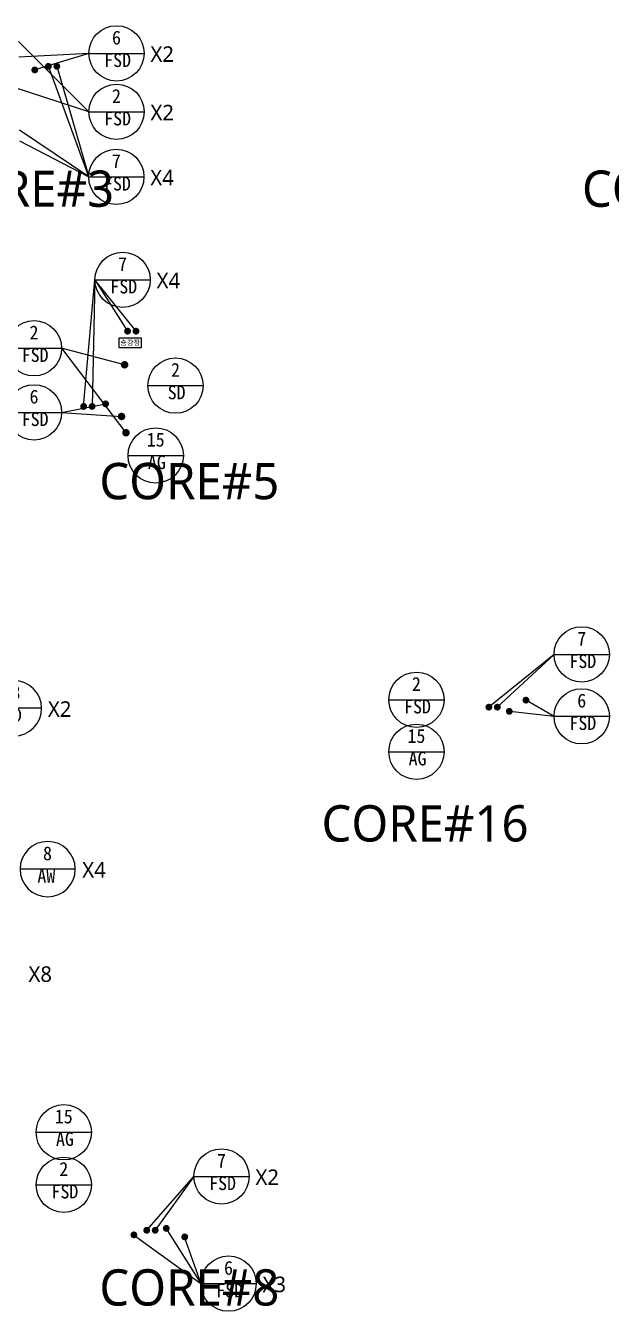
# Model space of a CAD drawing. Header units: millimetres. Extents: x 3479419 to 5579419, y 522746 to 3162891.
# Drawn here: x 4916822 to 4973304, y 2627779 to 2751758 of the extents above; entities that cross this region are included whole.
import ezdxf
from ezdxf.enums import TextEntityAlignment as Align

# ---------------------------------------------------------------- set-up
doc = ezdxf.new("R2010")
doc.units = ezdxf.units.MM
doc.layers.get('Defpoints').update_dxf_attribs({"color": 140})
for name, color, linetype, lineweight in [('A-MKXX-SYMB', 7, 'Continuous', 25), ('A-XXXX-SYMB', 7, 'Continuous', 25), ('A-XXXX-TXT2', 3, 'Continuous', 25)]:
    doc.layers.add(name, color=color, linetype=linetype, lineweight=lineweight)
doc.layers.add('AA-SYMB', color=1, linetype='Continuous')
doc.styles.add('XR-평면도$0$맑은 고딕', font='malgun.ttf')
doc.styles.add('돋움', font='')
doc.styles.add('돋음', font='')
doc.styles.add('맑은고딕', font='malgun.ttf')
doc.styles.get('돋움').set_extended_font_data('DotumChe')
doc.styles.get('돋음').set_extended_font_data('Dotum')

# ---------------------------------------------------------------- blocks, each defined once
blk = doc.blocks.new('WINSYMBOL-flat-1')
at = {"layer": 'AA-SYMB', "color": 3}
blk.add_line((-1440, 0), (1440, 0), dxfattribs=at)
blk.add_circle((0, 0), 1440, dxfattribs=at)
at = {"layer": 'AA-SYMB', "style": '돋음'}
blk.add_attdef('0', text='', height=720, dxfattribs=at).set_placement((0, 246), align=Align.CENTER)
at = {"layer": 'AA-SYMB', "style": '돋음', "width": 0.95}
blk.add_attdef('FSD', text='', height=720, dxfattribs=at).set_placement((59, -927), align=Align.CENTER)
blk = doc.blocks.new('A$C425F3A2A')
at = {"layer": 'Defpoints', "style": '맑은고딕'}
for s, p in [('CORE#3', (185932, 144972)), ('CORE#2', (248418, 144972)), ('CORE#5', (201868, 116772)), ('CORE#16', (225905, 83762)), ('CORE#8', (201868, 39007))]:
    blk.add_text(s, height=3500, dxfattribs=at).set_placement(p, align=Align.BOTTOM_RIGHT)
blk = doc.blocks.new('글_승강장')
at = {"layer": 'A-XXXX-TXT2', "color": 0, "ltscale": 100}
blk.add_lwpolyline([(-1100, 450), (-1100, -450), (1100, -450), (1100, 450)], close=True, dxfattribs=at)
at = {"layer": 'A-XXXX-TXT2', "ltscale": 100, "style": 'XR-평면도$0$맑은 고딕'}
blk.add_text('승강장', height=500, dxfattribs=at).set_placement((0, 0), align=Align.MIDDLE_CENTER)
blk = doc.blocks.new('fsd7_9F')
at = {"layer": 'A-MKXX-SYMB'}
h = blk.add_hatch(color=256, dxfattribs=at)
edge = h.paths.add_edge_path()
edge.add_arc((179593, 159571), 333, 0, 360)
h = blk.add_hatch(color=256, dxfattribs=at)
edge = h.paths.add_edge_path()
edge.add_arc((180408, 159571), 333, 0, 360)
h = blk.add_hatch(color=256, dxfattribs=at)
edge = h.paths.add_edge_path()
edge.add_arc((187228, 134031), 333, 0, 360)
h = blk.add_hatch(color=256, dxfattribs=at)
edge = h.paths.add_edge_path()
edge.add_arc((188043, 134031), 333, 0, 360)
h = blk.add_hatch(color=256, dxfattribs=at)
edge = h.paths.add_edge_path()
edge.add_arc((182993, 126771), 333, 0, 360)
h = blk.add_hatch(color=256, dxfattribs=at)
edge = h.paths.add_edge_path()
edge.add_arc((183808, 126771), 333, 0, 360)
h = blk.add_hatch(color=256, dxfattribs=at)
edge = h.paths.add_edge_path()
edge.add_arc((222078, 97771), 333, 0, 360, ccw=False)
h = blk.add_hatch(color=256, dxfattribs=at)
edge = h.paths.add_edge_path()
edge.add_arc((222893, 97771), 333, 0, 360, ccw=False)
h = blk.add_hatch(color=256, dxfattribs=at)
edge = h.paths.add_edge_path()
edge.add_arc((189078, 47321), 333, 180, 540, ccw=False)
h = blk.add_hatch(color=256, dxfattribs=at)
edge = h.paths.add_edge_path()
edge.add_arc((189893, 47321), 333, 180, 540, ccw=False)
at = {"layer": 'A-XXXX-SYMB'}
for points in [[(180408, 159571), (183477, 148909), (179593, 159571)], [(176793, 152371), (183477, 148909), (176793, 153421)], [(182993, 126771), (184086, 138980), (183808, 126771)], [(188043, 134031), (184086, 138980), (187228, 134031)], [(222893, 97771), (228367, 102859), (222078, 97771)], [(189078, 47321), (193619, 52513), (189893, 47321)]]:
    blk.add_lwpolyline(points, dxfattribs=at)
ref = blk.add_blockref('WINSYMBOL-flat-1', (186143, 148909), dxfattribs=dict(xscale=1.851851851790402, yscale=1.851851851790402, zscale=1.851851851790402))
ref.add_attrib('0', '7', dxfattribs={"layer": 'AA-SYMB', "color": 3, "height": 1333, "style": '돋움'}).set_placement((186143, 149365), align=Align.BOTTOM_CENTER)
ref.add_attrib('FSD', 'FSD', dxfattribs={"layer": 'AA-SYMB', "color": 3, "height": 1333.3, "style": '돋움'}).set_placement((186252, 147193), align=Align.BOTTOM_CENTER)
ref = blk.add_blockref('WINSYMBOL-flat-1', (186753, 138980), dxfattribs=dict(xscale=1.851851851790402, yscale=1.851851851790402, zscale=1.851851851790402))
ref.add_attrib('0', '7', dxfattribs={"layer": 'AA-SYMB', "color": 3, "height": 1333, "style": '돋움'}).set_placement((186753, 139435), align=Align.BOTTOM_CENTER)
ref.add_attrib('FSD', 'FSD', dxfattribs={"layer": 'AA-SYMB', "color": 3, "height": 1333.3, "style": '돋움'}).set_placement((186861, 137263), align=Align.BOTTOM_CENTER)
ref = blk.add_blockref('WINSYMBOL-flat-1', (231034, 102859), dxfattribs=dict(xscale=1.851851851790402, yscale=1.851851851790402, zscale=1.851851851790402))
ref.add_attrib('0', '7', dxfattribs={"layer": 'AA-SYMB', "color": 3, "height": 1333, "style": '돋움'}).set_placement((231034, 103315), align=Align.BOTTOM_CENTER)
ref.add_attrib('FSD', 'FSD', dxfattribs={"layer": 'AA-SYMB', "color": 3, "height": 1333.3, "style": '돋움'}).set_placement((231142, 101142), align=Align.BOTTOM_CENTER)
ref = blk.add_blockref('WINSYMBOL-flat-1', (196286, 52513), dxfattribs=dict(xscale=1.851851851790402, yscale=1.851851851790402, zscale=1.851851851790402))
ref.add_attrib('0', '7', dxfattribs={"layer": 'AA-SYMB', "color": 3, "height": 1333, "style": '돋움'}).set_placement((196286, 52969), align=Align.BOTTOM_CENTER)
ref.add_attrib('FSD', 'FSD', dxfattribs={"layer": 'AA-SYMB', "color": 3, "height": 1333.3, "style": '돋움'}).set_placement((196394, 50796), align=Align.BOTTOM_CENTER)
at = {"layer": 'A-XXXX-TXT2', "style": '맑은고딕'}
for s, p in [('X4', (190554, 148087)), ('X4', (191164, 138157)), ('X2', (200697, 51690))]:
    blk.add_text(s, height=1500, dxfattribs=at).set_placement(p, align=Align.CENTER)

msp = doc.modelspace()

# ---------------------------------------------------------------- hatches: boundary and pattern name
at = {"layer": 'A-MKXX-SYMB'}
h = msp.add_hatch(color=256, dxfattribs=at)
edge = h.paths.add_edge_path()
edge.add_arc((4917694.3, 2747493.7), 333.3, 0, 360)
h = msp.add_hatch(color=256, dxfattribs=at)
edge = h.paths.add_edge_path()
edge.add_arc((4926361.8, 2719057), 365.4, 0, 360)
h = msp.add_hatch(color=256, dxfattribs=at)
edge = h.paths.add_edge_path()
edge.add_arc((4924529.3, 2715288.8), 333.3, 0, 360)
h = msp.add_hatch(color=256, dxfattribs=at)
edge = h.paths.add_edge_path()
edge.add_arc((4926064.3, 2714073.8), 365.4, 0, 360)
h = msp.add_hatch(color=256, dxfattribs=at)
edge = h.paths.add_edge_path()
edge.add_arc((4926493.3, 2712504.5), 365.4, 0, 360)
h = msp.add_hatch(color=256, dxfattribs=at)
edge = h.paths.add_edge_path()
edge.add_arc((4965070.5, 2686717.4), 333.3, 180, 540)
h = msp.add_hatch(color=256, dxfattribs=at)
edge = h.paths.add_edge_path()
edge.add_arc((4963462.7, 2685637.9), 333.3, 180, 540)
h = msp.add_hatch(color=256, dxfattribs=at)
edge = h.paths.add_edge_path()
edge.add_arc((4930378, 2635779), 333.3, 0, 360, ccw=False)
h = msp.add_hatch(color=256, dxfattribs=at)
edge = h.paths.add_edge_path()
edge.add_arc((4927257.6, 2635149), 333.3, 0, 360, ccw=False)
h = msp.add_hatch(color=256, dxfattribs=at)
edge = h.paths.add_edge_path()
edge.add_arc((4932162.5, 2634949), 333.3, 0, 360, ccw=False)

# ---------------------------------------------------------------- linework, layer by layer
at = {"layer": 'A-XXXX-SYMB'}
for points in [[(4916129.3, 2750243.7), (4922911.8, 2743453.7), (4915694.3, 2745793.7)], [(4922911.8, 2749091), (4916159.3, 2748708.7)], [(4922911.8, 2749091), (4917694.3, 2747493.7)], [(4926361.8, 2719057), (4920290.5, 2720648.5), (4926493.3, 2712504.5)], [(4920290.5, 2714466.4), (4924529.3, 2715288.8)], [(4920290.5, 2714466.4), (4926064.3, 2714073.8)], [(4965118.7, 2686727.1), (4967785.8, 2685155.5)], [(4963510.9, 2685647.6), (4967785.8, 2685155.5)], [(4930329.7, 2635788.8), (4933719.9, 2630445.6)], [(4927209.3, 2635158.7), (4933719.9, 2630445.6)], [(4932114.3, 2634958.7), (4933719.9, 2630445.6)]]:
    msp.add_lwpolyline(points, dxfattribs=at)

# ---------------------------------------------------------------- block references
for name, p in [('fsd7_9F', (4739418.8, 2588270.6)), ('글_승강장', (4926900.6, 2721185.6))]:
    msp.add_blockref(name, p)
ref = msp.add_blockref('WINSYMBOL-flat-1', (4925578.5, 2749091), dxfattribs=dict(xscale=1.851851851790402, yscale=1.851851851790402, zscale=1.851851851790402))
ref.add_attrib('0', '6', dxfattribs={"layer": 'AA-SYMB', "color": 3, "height": 1333.3, "style": '돋움'}).set_placement((4925578.5, 2749546.6), align=Align.BOTTOM_CENTER)
ref.add_attrib('FSD', 'FSD', dxfattribs={"layer": 'AA-SYMB', "color": 3, "height": 1333.33, "style": '돋움'}).set_placement((4925686.9, 2747374.2), align=Align.BOTTOM_CENTER)
ref = msp.add_blockref('WINSYMBOL-flat-1', (4925578.5, 2743453.7), dxfattribs=dict(xscale=1.851851851790402, yscale=1.851851851790402, zscale=1.851851851790402))
ref.add_attrib('0', '2', dxfattribs={"layer": 'AA-SYMB', "color": 3, "height": 1333.3, "style": '돋움'}).set_placement((4925578.5, 2743909.3), align=Align.BOTTOM_CENTER)
ref.add_attrib('FSD', 'FSD', dxfattribs={"layer": 'AA-SYMB', "color": 3, "height": 1333.33, "style": '돋움'}).set_placement((4925686.9, 2741736.9), align=Align.BOTTOM_CENTER)
ref = msp.add_blockref('WINSYMBOL-flat-1', (4917623.8, 2720648.5), dxfattribs=dict(xscale=1.851851851790402, yscale=1.851851851790402, zscale=1.851851851790402))
ref.add_attrib('0', '2', dxfattribs={"layer": 'AA-SYMB', "color": 3, "height": 1333.3, "style": '돋움'}).set_placement((4917623.8, 2721104.2), align=Align.BOTTOM_CENTER)
ref.add_attrib('FSD', 'FSD', dxfattribs={"layer": 'AA-SYMB', "color": 3, "height": 1333.33, "style": '돋움'}).set_placement((4917732.3, 2718931.8), align=Align.BOTTOM_CENTER)
ref = msp.add_blockref('WINSYMBOL-flat-1', (4931270, 2717049.6), dxfattribs=dict(xscale=1.851851851790402, yscale=1.851851851790402, zscale=1.851851851790402))
ref.add_attrib('0', '2', dxfattribs={"layer": 'AA-SYMB', "color": 3, "height": 1333.3, "style": '돋움'}).set_placement((4931270, 2717505.3), align=Align.BOTTOM_CENTER)
ref.add_attrib('FSD', 'SD', dxfattribs={"layer": 'AA-SYMB', "color": 3, "height": 1333.33, "style": '돋움'}).set_placement((4931378.5, 2715332.8), align=Align.BOTTOM_CENTER)
ref = msp.add_blockref('WINSYMBOL-flat-1', (4917623.8, 2714466.4), dxfattribs=dict(xscale=1.851851851790402, yscale=1.851851851790402, zscale=1.851851851790402))
ref.add_attrib('0', '6', dxfattribs={"layer": 'AA-SYMB', "color": 3, "height": 1333.3, "style": '돋움'}).set_placement((4917623.8, 2714922), align=Align.BOTTOM_CENTER)
ref.add_attrib('FSD', 'FSD', dxfattribs={"layer": 'AA-SYMB', "color": 3, "height": 1333.33, "style": '돋움'}).set_placement((4917732.3, 2712749.6), align=Align.BOTTOM_CENTER)
ref = msp.add_blockref('WINSYMBOL-flat-1', (4929361.8, 2710312.9), dxfattribs=dict(xscale=1.851851851790402, yscale=1.851851851790402, zscale=1.851851851790402))
ref.add_attrib('0', '15', dxfattribs={"layer": 'AA-SYMB', "color": 3, "height": 1333.33, "style": '돋움'}).set_placement((4929361.8, 2710768.6), align=Align.BOTTOM_CENTER)
ref.add_attrib('FSD', 'AG', dxfattribs={"layer": 'AA-SYMB', "color": 3, "height": 1333.33, "style": '돋움'}).set_placement((4929470.3, 2708596.2), align=Align.BOTTOM_CENTER)
ref = msp.add_blockref('WINSYMBOL-flat-1', (4954508.6, 2686752.1), dxfattribs=dict(xscale=1.851851851790402, yscale=1.851851851790402, zscale=1.851851851790402))
ref.add_attrib('0', '2', dxfattribs={"layer": 'AA-SYMB', "color": 3, "height": 1333.3, "style": '돋움'}).set_placement((4954508.6, 2687207.8), align=Align.BOTTOM_CENTER)
ref.add_attrib('FSD', 'FSD', dxfattribs={"layer": 'AA-SYMB', "color": 3, "height": 1333.33, "style": '돋움'}).set_placement((4954617.1, 2685035.4), align=Align.BOTTOM_CENTER)
ref = msp.add_blockref('WINSYMBOL-flat-1', (4915686.4, 2685928.7), dxfattribs=dict(xscale=-1.851851851790402, yscale=1.851851851790402, zscale=1.851851851790402))
ref.add_attrib('0', '3', dxfattribs={"layer": 'AA-SYMB', "color": 3, "height": 1333.3, "style": '돋움'}).set_placement((4915892.4, 2686384.3), align=Align.BOTTOM_CENTER)
ref.add_attrib('FSD', 'AD', dxfattribs={"layer": 'AA-SYMB', "color": 3, "height": 1333.33, "style": '돋움'}).set_placement((4915585.1, 2684211.9), align=Align.BOTTOM_CENTER)
ref = msp.add_blockref('WINSYMBOL-flat-1', (4970452.5, 2685155.5, 0), dxfattribs=dict(xscale=1.851851851790402, yscale=1.851851851790402, zscale=1.851851851790402))
ref.add_attrib('0', '6', dxfattribs={"layer": 'AA-SYMB', "color": 3, "height": 1333.3, "style": '돋움'}).set_placement((4970452.5, 2685611.1, 0), align=Align.BOTTOM_CENTER)
ref.add_attrib('FSD', 'FSD', dxfattribs={"layer": 'AA-SYMB', "color": 3, "height": 1333.33, "style": '돋움'}).set_placement((4970561, 2683438.7, 0), align=Align.BOTTOM_CENTER)
ref = msp.add_blockref('WINSYMBOL-flat-1', (4954508.6, 2681738.8), dxfattribs=dict(xscale=1.851851851790402, yscale=1.851851851790402, zscale=1.851851851790402))
ref.add_attrib('0', '15', dxfattribs={"layer": 'AA-SYMB', "color": 3, "height": 1333.33, "style": '돋움'}).set_placement((4954508.6, 2682194.4), align=Align.BOTTOM_CENTER)
ref.add_attrib('FSD', 'AG', dxfattribs={"layer": 'AA-SYMB', "color": 3, "height": 1333.33, "style": '돋움'}).set_placement((4954617.1, 2680022), align=Align.BOTTOM_CENTER)
ref = msp.add_blockref('WINSYMBOL-flat-1', (4918940.8, 2670418.8), dxfattribs=dict(xscale=-1.851851851790402, yscale=1.851851851790402, zscale=1.851851851790402))
ref.add_attrib('0', '8', dxfattribs={"layer": 'AA-SYMB', "color": 3, "height": 1333.3, "style": '돋움'}).set_placement((4918921.2, 2670874.4), align=Align.BOTTOM_CENTER)
ref.add_attrib('FSD', 'AW', dxfattribs={"layer": 'AA-SYMB', "color": 3, "height": 1333.33, "style": '돋움'}).set_placement((4918809.2, 2668702), align=Align.BOTTOM_CENTER)
ref = msp.add_blockref('WINSYMBOL-flat-1', (4920495.7, 2645045.6), dxfattribs=dict(xscale=1.851851851790402, yscale=1.851851851790402, zscale=1.851851851790402))
ref.add_attrib('0', '15', dxfattribs={"layer": 'AA-SYMB', "color": 3, "height": 1333.33, "style": '돋움'}).set_placement((4920495.7, 2645501.3), align=Align.BOTTOM_CENTER)
ref.add_attrib('FSD', 'AG', dxfattribs={"layer": 'AA-SYMB', "color": 3, "height": 1333.33, "style": '돋움'}).set_placement((4920604.2, 2643328.9), align=Align.BOTTOM_CENTER)
ref = msp.add_blockref('WINSYMBOL-flat-1', (4920495.7, 2639977.1), dxfattribs=dict(xscale=1.851851851790402, yscale=1.851851851790402, zscale=1.851851851790402))
ref.add_attrib('0', '2', dxfattribs={"layer": 'AA-SYMB', "color": 3, "height": 1333.3, "style": '돋움'}).set_placement((4920495.7, 2640432.8), align=Align.BOTTOM_CENTER)
ref.add_attrib('FSD', 'FSD', dxfattribs={"layer": 'AA-SYMB', "color": 3, "height": 1333.33, "style": '돋움'}).set_placement((4920604.2, 2638260.4), align=Align.BOTTOM_CENTER)
ref = msp.add_blockref('WINSYMBOL-flat-1', (4936386.6, 2630445.6), dxfattribs=dict(xscale=1.851851851790402, yscale=1.851851851790402, zscale=1.851851851790402))
ref.add_attrib('0', '6', dxfattribs={"layer": 'AA-SYMB', "color": 3, "height": 1333.3, "style": '돋움'}).set_placement((4936386.6, 2630901.2), align=Align.BOTTOM_CENTER)
ref.add_attrib('FSD', 'FSD', dxfattribs={"layer": 'AA-SYMB', "color": 3, "height": 1333.33, "style": '돋움'}).set_placement((4936495, 2628728.8), align=Align.BOTTOM_CENTER)
msp.add_blockref('A$C425F3A2A', (4739418.8, 2588270.6), dxfattribs=at)

# ---------------------------------------------------------------- texts
at = {"layer": 'A-XXXX-TXT2', "style": '맑은고딕'}
for s, p in [('X2', (4929989.6, 2748268.2)), ('X2', (4929989.6, 2742630.9)), ('X2', (4920097.6, 2685106)), ('X4', (4923410.3, 2669596)), ('X8', (4918223, 2659543.4)), ('X3', (4940797.8, 2629622.8))]:
    msp.add_text(s, height=1500, dxfattribs=at).set_placement(p, align=Align.CENTER)

doc.saveas('drawing.dxf')
